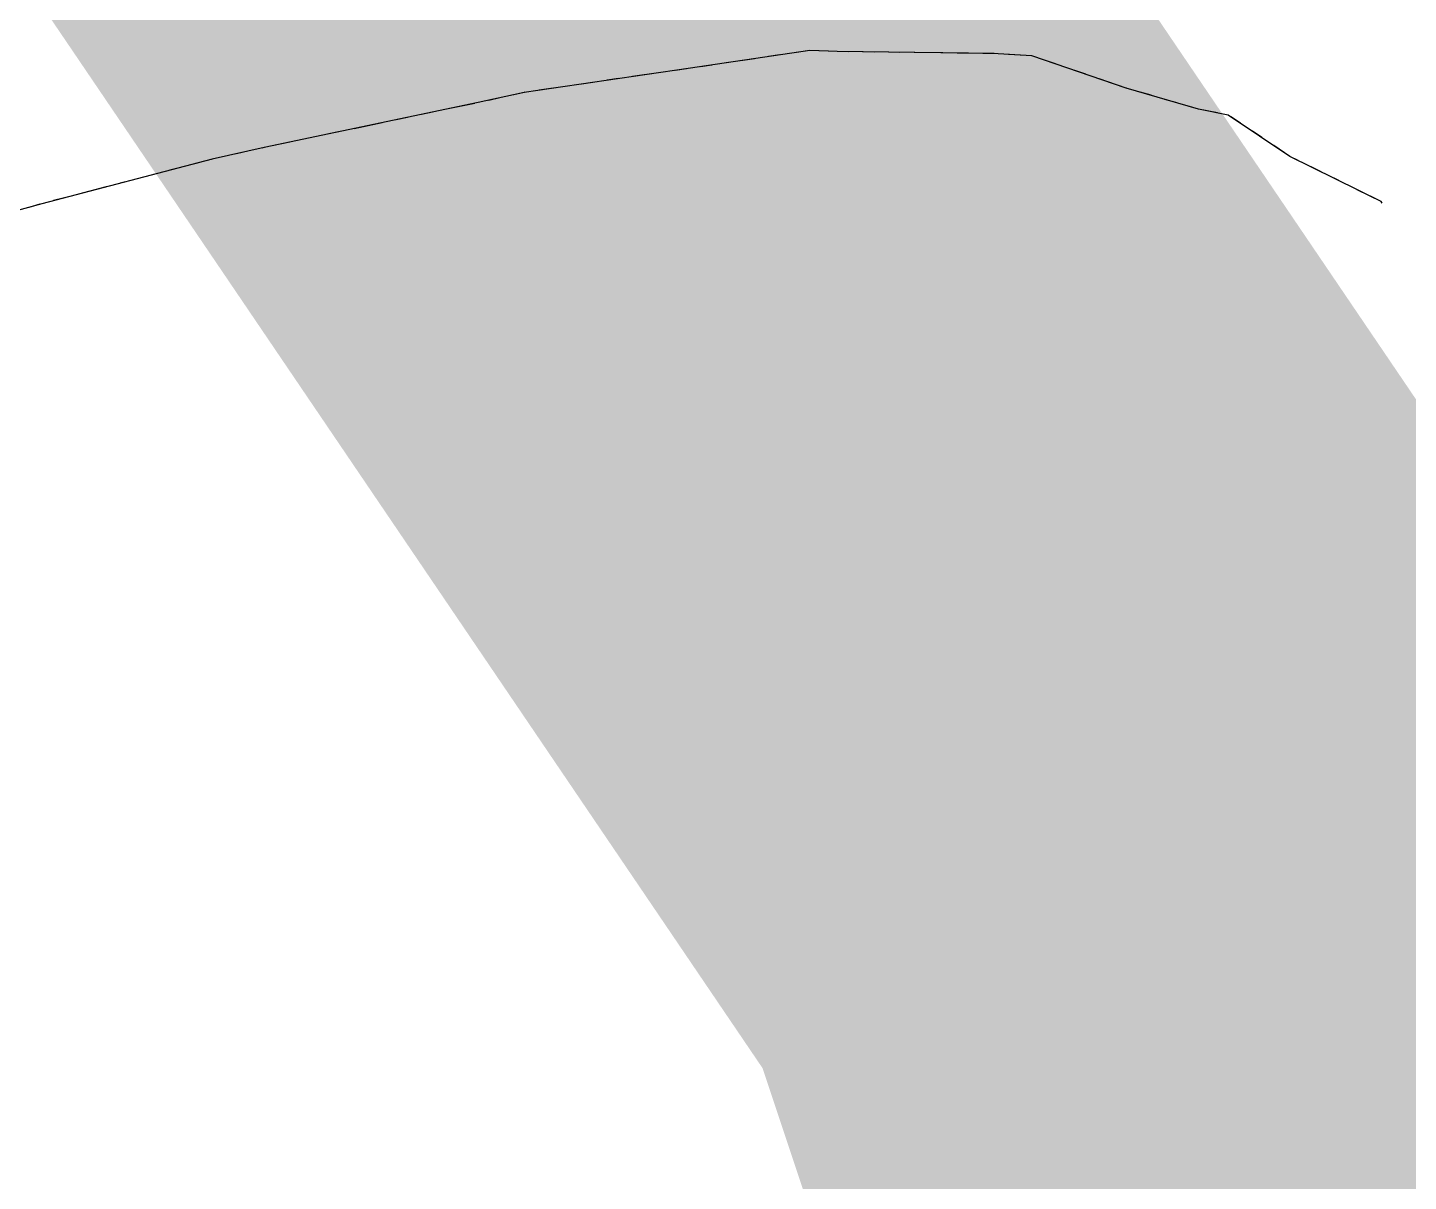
# Model space of a CAD drawing. Header units: feet. Extents: x 2175025 to 2179063, y 467811 to 470338.
# Drawn here: x 2176484.43 to 2176496.49, y 469550.39 to 469560.47 of the extents above; entities that cross this region are included whole.
import ezdxf

# ---------------------------------------------------------------- set-up
doc = ezdxf.new("R2010")
doc.units = ezdxf.units.FT
doc.header["$LTSCALE"] = 0.5
doc.header["$MEASUREMENT"] = 0
doc.linetypes.add('DIVIDE', pattern=[1.25, 0.5, -0.25, 0, -0.25, 0, -0.25])
doc.linetypes.add('HIDDEN', pattern=[0.375, 0.25, -0.125])
for name, color, linetype in [('EC', 35, 'DIVIDE'), ('LIMITS OF DISTURBANCE', 1, 'HIDDEN'), ('SILT FENCE', 200, 'CONTINUOUS')]:
    doc.layers.add(name, color=color, linetype=linetype)

msp = doc.modelspace()

# ---------------------------------------------------------------- linework, layer by layer
at = {"layer": 'EC', "color": 43, "elevation": 430, "flags": 128}
msp.add_lwpolyline([(2176496.262, 469558.934), (2176496.252, 469558.948), (2176495.457, 469559.343), (2176494.917, 469559.704), (2176494.658, 469559.754), (2176494.027, 469559.94), (2176493.203, 469560.22), (2176492.86, 469560.241), (2176491.504, 469560.258), (2176491.264, 469560.267), (2176490.203, 469560.11), (2176488.769, 469559.902), (2176488.678, 469559.879), (2176488.368, 469559.812), (2176486.5, 469559.42), (2176486.046, 469559.318), (2176484.559, 469558.93), (2176483.115, 469558.533), (2176482.722, 469558.428), (2176482.011, 469558.24), (2176480.835, 469557.931), (2176480.214, 469557.775), (2176478.449, 469557.498), (2176477.697, 469557.39), (2176477.21, 469557.055), (2176476.724, 469556.732), (2176476.537, 469556.589), (2176476.02, 469556.334), (2176475.863, 469556.272), (2176475.641, 469556.342), (2176475.352, 469556.435), (2176475.091, 469556.592), (2176474.84, 469556.736), (2176474.481, 469556.973), (2176474.327, 469557.076), (2176473.943, 469557.343), (2176473.815, 469557.434), (2176473.435, 469557.707), (2176473.302, 469557.807), (2176472.95, 469558.068), (2176472.789, 469558.201), (2176472.503, 469558.422), (2176472.275, 469558.712), (2176472.242, 469558.746), (2176472.453, 469559.153), (2176472.514, 469559.294), (2176472.761, 469559.628), (2176472.783, 469559.855), (2176472.747, 469560.016), (2176472.762, 469560.168), (2176472.411, 469560.472), (2176471.521, 469561.245), (2176471.459, 469561.291), (2176471.386, 469561.322), (2176470.209, 469562.034), (2176469.69, 469562.239), (2176468.649, 469563.374), (2176468.461, 469563.562), (2176467.005, 469565.371), (2176467, 469565.377), (2176466.862, 469565.554), (2176465.493, 469567.29), (2176465.407, 469567.399), (2176463.926, 469569.332), (2176463.836, 469569.447), (2176462.295, 469571.51), (2176462.293, 469571.512), (2176462.274, 469571.537), (2176460.755, 469573.583), (2176460.629, 469573.761), (2176459.239, 469575.668), (2176458.873, 469576.204), (2176457.762, 469577.78), (2176457.751, 469578.128), (2176457.784, 469578.739), (2176457.75, 469579.1), (2176456.952, 469580.165), (2176455.705, 469581.886), (2176453.902, 469583.82), (2176453.472, 469584.41), (2176451.284, 469587.152), (2176450.936, 469587.638), (2176449.176, 469589.995), (2176448.496, 469590.907), (2176448.383, 469591.052), (2176446.037, 469594.169), (2176445.581, 469594.752), (2176443.522, 469597.405), (2176442.94, 469598.13), (2176440.928, 469600.608), (2176440.474, 469601.155), (2176438.237, 469603.768), (2176438.177, 469603.84), (2176437.947, 469604.099), (2176435.959, 469606.366), (2176435.461, 469606.892), (2176434.589, 469607.704), (2176432.984, 469609.251), (2176430.904, 469610.863), (2176430.12, 469611.441), (2176427.904, 469612.878), (2176427.025, 469613.481), (2176426.299, 469613.943), (2176425.104, 469614.793), (2176424.479, 469615.238), (2176424.128, 469615.497), (2176422.584, 469616.613), (2176421.308, 469617.566), (2176420.554, 469618.131), (2176418.553, 469619.68), (2176418.331, 469619.857), (2176415.881, 469621.853), (2176415.738, 469621.977), (2176413.314, 469624.098), (2176411.251, 469626.199), (2176410.965, 469626.495), (2176410.789, 469626.712), (2176410.387, 469627.199), (2176409.227, 469628.6), (2176408.695, 469629.208), (2176407.833, 469630.186), (2176406.302, 469631.871), (2176405.946, 469632.259), (2176403.937, 469634.57), (2176403.905, 469634.607), (2176403.533, 469635.046), (2176401.781, 469637.105), (2176401.617, 469637.297), (2176399.551, 469639.793), (2176399.339, 469640.049), (2176397.159, 469642.771), (2176397.111, 469642.832), (2176396.873, 469643.141), (2176395.822, 469644.498)], dxfattribs=at)
at = {"layer": 'EC', "color": 43, "linetype": 'Continuous', "elevation": 430, "flags": 128}
msp.add_lwpolyline([(2176496.262, 469558.934), (2176496.252, 469558.948), (2176495.457, 469559.343), (2176494.917, 469559.704), (2176494.658, 469559.754), (2176494.027, 469559.94), (2176493.203, 469560.22), (2176492.86, 469560.241), (2176491.504, 469560.258), (2176491.264, 469560.267), (2176490.203, 469560.11), (2176488.769, 469559.902), (2176488.678, 469559.879), (2176488.368, 469559.812), (2176486.5, 469559.42), (2176486.046, 469559.318), (2176484.559, 469558.93), (2176483.115, 469558.533)], dxfattribs=at)
at = {"layer": 'LIMITS OF DISTURBANCE', "ltscale": 200, "const_width": 8}
msp.add_lwpolyline([(2176797.219, 469466.695), (2176806.128, 469689.946), (2176810.632, 469858.218), (2176810.218, 469909.114), (2176812.162, 470012.134), (2176801.143, 470064.616), (2176786.236, 470120.338), (2176736.328, 470155.974), (2176694.136, 470163.88), (2176618.303, 470143.147), (2176523.673, 470126.3), (2176397.931, 470010.969), (2176406.942, 469910.422), (2176424.442, 469726.411), (2176390.09, 469704.381), (2176388.145, 469680.408), (2176412.775, 469662.266), (2176428.331, 469648.012), (2176463.979, 469598.121), (2176494.471, 469553.172), (2176511.971, 469500.69)], dxfattribs=at)
at = {"layer": 'SILT FENCE', "ltscale": 100, "const_width": 8}
msp.add_lwpolyline([(2176636.625, 469266.294), (2176631.427, 469294.589), (2176629.116, 469302.095), (2176647.601, 469314.222), (2176606.01, 469345.981), (2176519.942, 469507.665), (2176502.024, 469560.869), (2176458.701, 469622.078), (2176429.819, 469661.344), (2176401.667, 469682.774)], dxfattribs=at)

doc.saveas('drawing.dxf')
